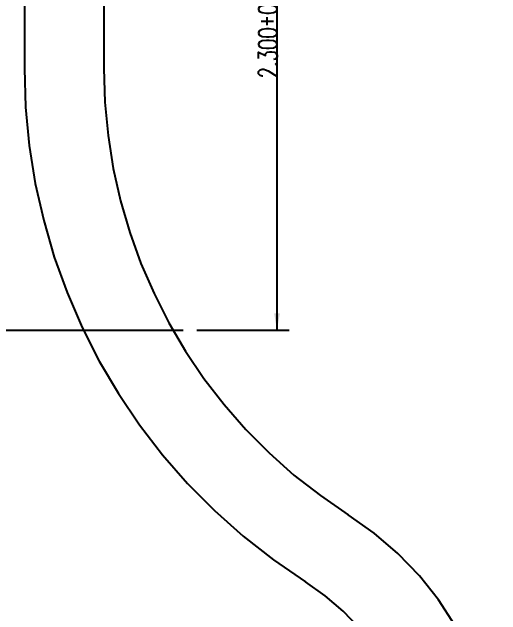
# Model space of a CAD drawing. Extents: x -105 to 405, y -68 to 126.
# Drawn here: x 370.005 to 371.852, y 119.562 to 121.839 of the extents above; entities that cross this region are included whole.
import ezdxf

# ---------------------------------------------------------------- set-up
doc = ezdxf.new("R2010")
doc.units = 0
doc.linetypes.add('PHANTOM', pattern=[15, 7.5, -1.5, 1.5, -1.5, 1.5, -1.5])
doc.layers.add('3D', color=4, linetype='CONTINUOUS')
doc.styles.get("Standard").update_dxf_attribs({"font": 'ROMANS', "bigfont": 'EXTFONT2'})

msp = doc.modelspace()

# ---------------------------------------------------------------- linework, layer by layer
at = {"layer": '3D', "color": 7, "linetype": 'CONTINUOUS'}
for p, q in [((371.0061, 120.6374), (371.0061, 122.9374)), ((370.7027, 120.6374), (371.0518, 120.6374))]:
    msp.add_line(p, q, dxfattribs=at)
at = {"layer": '3D', "color": 7}
msp.add_line((364.1119, 120.6374), (370.6519, 120.6374), dxfattribs=at)
at = {"layer": '3D', "color": 3, "linetype": 'PHANTOM'}
for points in [[(370.3519, 124.1774), (370.3519, 121.626, 0.255924), (371.275, 119.9407, -0.916659), (370.1212, 117.7336, 0.09902), (369.3519, 117.8874), (364.1119, 117.8874)], [(370.0519, 124.1774), (370.0519, 121.626, 0.255924), (371.1135, 119.6879, -0.916659), (370.2366, 118.0105, 0.09902), (369.3519, 118.1874), (364.1119, 118.1874)]]:
    msp.add_lwpolyline(points, format="xyb", dxfattribs=at)
at = {"layer": '3D', "color": 7}
msp.add_solid([(370.9955, 120.7009), (371.0167, 120.7009), (371.0061, 120.6374)], dxfattribs=at)

# ---------------------------------------------------------------- texts
at = {"layer": '3D', "color": 7, "insert": (371.0061, 121.8049), "char_height": 0.07, "attachment_point": 8, "rotation": 90}
msp.add_mtext('\\W0.714286;2.300\\M+1817D0.030', dxfattribs=at)

doc.saveas('drawing.dxf')
